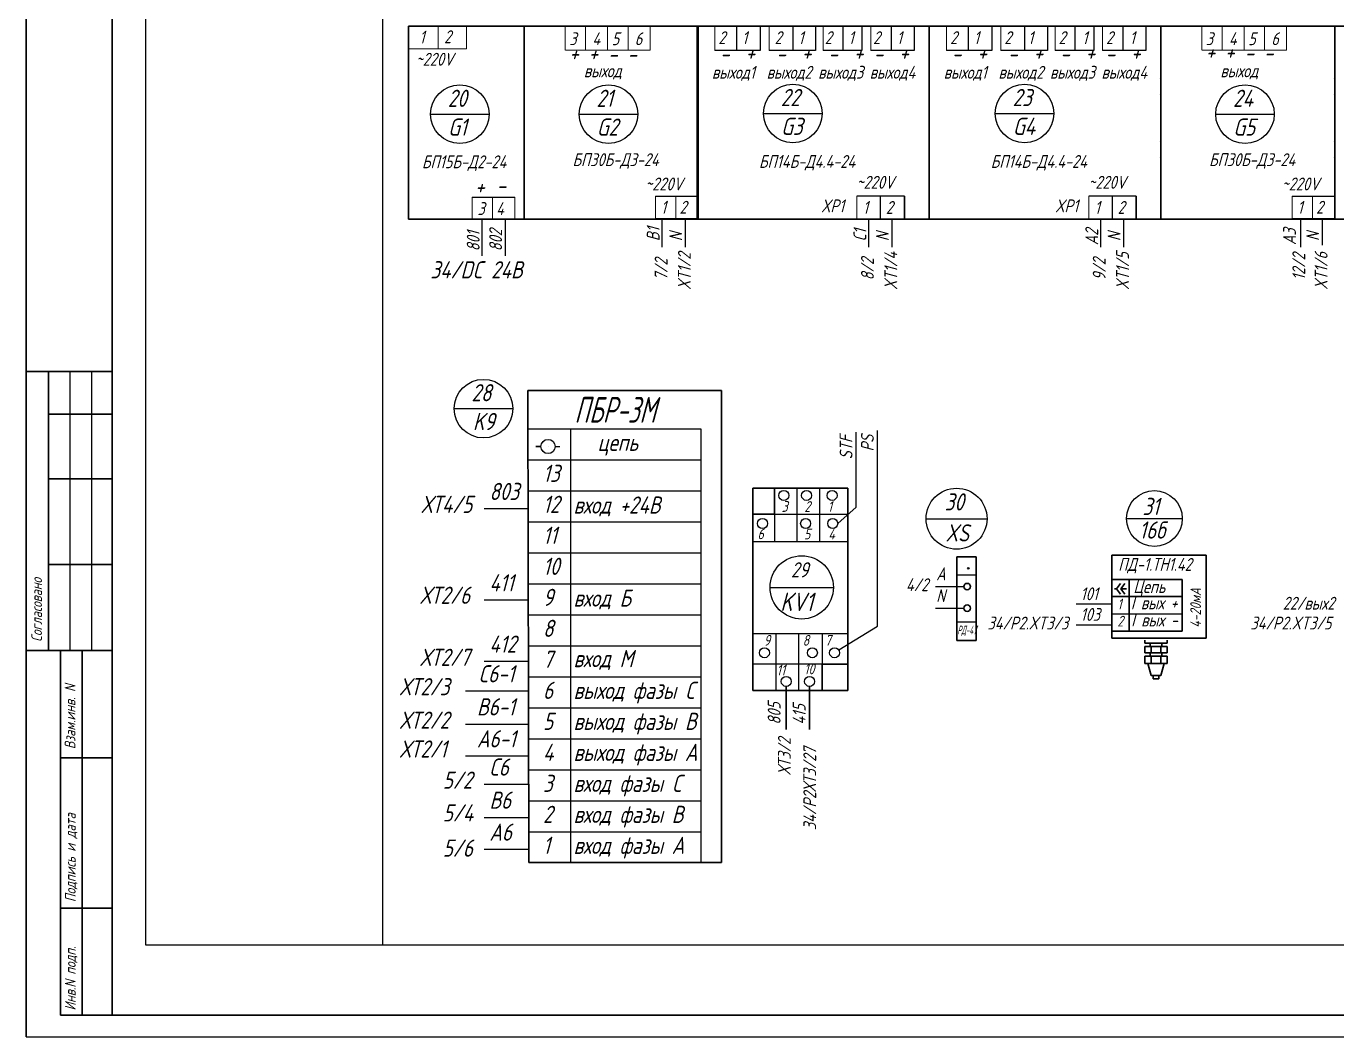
# Model space of a CAD drawing. Header units: millimetres. Extents: x 541 to 3142, y -35 to 600.
# Drawn here: x 2300.8 to 2606.2, y 6 to 241.4 of the extents above; entities that cross this region are included whole.
import ezdxf

# ---------------------------------------------------------------- set-up
doc = ezdxf.new("R2010")
doc.units = ezdxf.units.MM
doc.layers.add('MAIN', color=7, linetype='Continuous', lineweight=50)
doc.layers.add('АСУТП', color=7, linetype='Continuous')
doc.styles.add('GOST тип А', font='GOST_A.TTF', dxfattribs={"oblique": 15})
doc.styles.get("Standard").update_dxf_attribs({"font": 'GOST_A.TTF', "width": 0.8, "oblique": 15, "height": 3})

msp = doc.modelspace()

# ---------------------------------------------------------------- linework, layer by layer
at = {"color": 7}
for p, q in [((2300.8436, 599.9708), (2300.8436, 5.9708)), ((2300.8436, 5.9708), (2300.8436, 426.0355)), ((2389.8873, 241.3828), (2403.3873, 241.3828)), ((2389.8873, 241.3828), (2403.3873, 241.3828)), ((2416.8873, 228.9934), (2416.8873, 241.3828)), ((2417.433, 241.3828), (2457.1841, 241.3828)), ((2426.4202, 241.3828), (2446.1797, 241.3828)), ((2426.4202, 241.3828), (2446.1797, 241.3828)), ((2426.4202, 241.3828), (2446.1797, 241.3828)), ((2426.4202, 241.3828), (2446.1797, 241.3828)), ((2511.1841, 241.3828), (2457.1841, 241.3828)), ((2457.3873, 228.9934), (2457.3873, 241.3828)), ((2466.3239, 241.3828), (2466.3239, 235.7637)), ((2471.8494, 241.3828), (2471.8494, 235.7637)), ((2479.4238, 241.3828), (2479.4238, 235.7637)), ((2484.7597, 241.3828), (2484.7597, 235.7637)), ((2491.1186, 241.3828), (2491.1186, 235.7637)), ((2495.5449, 241.3828), (2495.5449, 235.7637)), ((2502.3693, 241.3828), (2502.3693, 235.7637)), ((2507.7052, 241.3828), (2507.7052, 235.7637)), ((2565.1841, 241.3828), (2511.1841, 241.3828)), ((2520.3239, 241.3828), (2520.3239, 235.7637)), ((2525.8494, 241.3828), (2525.8494, 235.7637)), ((2533.4238, 241.3828), (2533.4238, 235.7637)), ((2538.7597, 241.3828), (2538.7597, 235.7637)), ((2545.1186, 241.3828), (2545.1186, 235.7637)), ((2549.5449, 241.3828), (2549.5449, 235.7637)), ((2556.3693, 241.3828), (2556.3693, 235.7637)), ((2561.7052, 241.3828), (2561.7052, 235.7637)), ((2565.1841, 228.9934), (2565.1841, 241.3828)), ((2565.7298, 241.3828), (2605.4808, 241.3828)), ((2574.717, 241.3828), (2594.4764, 241.3828)), ((2574.717, 241.3828), (2594.4764, 241.3828)), ((2574.717, 241.3828), (2594.4764, 241.3828)), ((2574.717, 241.3828), (2594.4764, 241.3828)), ((2605.6841, 228.9934), (2605.6841, 241.3828)), ((2466.3239, 235.7637), (2461.2831, 235.7637)), ((2471.8494, 235.7637), (2466.3239, 235.7637)), ((2479.4238, 235.7637), (2473.8983, 235.7637)), ((2484.7597, 235.7637), (2479.4238, 235.7637)), ((2492.069, 235.7637), (2486.5434, 235.7637)), ((2495.5449, 235.7637), (2492.069, 235.7637)), ((2502.3693, 235.7637), (2497.5938, 235.7637)), ((2507.7052, 235.7637), (2502.3693, 235.7637)), ((2520.3239, 235.7637), (2515.2831, 235.7637)), ((2525.8494, 235.7637), (2520.3239, 235.7637)), ((2533.4238, 235.7637), (2527.8983, 235.7637)), ((2538.7597, 235.7637), (2533.4238, 235.7637)), ((2546.069, 235.7637), (2540.5434, 235.7637)), ((2549.5449, 235.7637), (2546.069, 235.7637)), ((2556.3693, 235.7637), (2551.5938, 235.7637)), ((2561.7052, 235.7637), (2556.3693, 235.7637)), ((2404.7296, 201.572), (2414.6777, 201.572)), ((2407.0516, 201.572), (2414.6777, 201.572)), ((2407.0516, 201.572), (2414.6777, 201.572)), ((2407.0516, 201.572), (2414.6777, 201.572)), ((2447.4653, 201.8028), (2457.4134, 201.8028)), ((2449.7873, 201.8028), (2457.4134, 201.8028)), ((2449.7873, 201.8028), (2457.4134, 201.8028)), ((2449.7873, 201.8028), (2457.4134, 201.8028)), ((2499.9054, 201.7627), (2494.3799, 201.7627)), ((2505.4309, 201.7627), (2499.9054, 201.7627)), ((2499.9054, 196.5267), (2499.9054, 201.7627)), ((2505.4309, 201.7627), (2505.4309, 196.5267)), ((2505.4309, 196.5267), (2505.4309, 201.7627)), ((2553.9054, 201.7627), (2548.3799, 201.7627)), ((2559.4309, 201.7627), (2553.9054, 201.7627)), ((2553.9054, 196.5267), (2553.9054, 201.7627)), ((2559.4309, 201.7627), (2559.4309, 196.5267)), ((2559.4309, 196.5267), (2559.4309, 201.7627)), ((2595.762, 201.8028), (2605.7102, 201.8028)), ((2598.084, 201.8028), (2605.7102, 201.8028)), ((2598.084, 201.8028), (2605.7102, 201.8028)), ((2598.084, 201.8028), (2605.7102, 201.8028)), ((2389.8873, 196.4064), (2416.8873, 196.4064)), ((2407.0946, 187.8658), (2407.0946, 196.4402)), ((2412.4913, 187.8658), (2412.4913, 196.4402)), ((2449.0285, 189.9087), (2449.0285, 196.4402)), ((2454.4251, 189.9087), (2454.4251, 196.4402)), ((2497.1919, 189.9087), (2497.1919, 196.4402)), ((2502.5885, 189.9087), (2502.5885, 196.4402)), ((2551.1919, 189.9087), (2551.1919, 196.4402)), ((2556.5885, 189.9087), (2556.5885, 196.4402)), ((2597.7941, 189.9087), (2597.7941, 196.4402)), ((2602.8417, 190.3593), (2602.8417, 196.3198)), ((2417.9129, 147.5865), (2444.0649, 147.5865)), ((2417.9129, 147.5865), (2458.0388, 147.5865)), ((2427.6644, 147.5865), (2427.6644, 46.6095)), ((2458.0388, 147.5865), (2458.0388, 46.6095)), ((2420.7716, 143.4801), (2419.5896, 143.4801)), ((2419.5896, 143.4801), (2420.7716, 143.4801)), ((2422.4187, 143.4801), (2422.4187, 143.4801)), ((2424.0658, 143.4801), (2425.1382, 143.4801)), ((2458.0388, 140.3284), (2417.9129, 140.3284)), ((2458.0388, 133.1064), (2417.9129, 133.1064)), ((2475.1726, 133.8094), (2475.1726, 121.3243)), ((2480.3526, 133.8094), (2480.3526, 121.3243)), ((2485.6576, 133.8094), (2485.6576, 121.3243)), ((2407.5152, 129.0103), (2417.9331, 129.0103)), ((2458.0388, 125.8844), (2417.9129, 125.8844)), ((2475.1726, 127.7404), (2470.1551, 127.7404)), ((2475.1726, 127.7404), (2492.2496, 127.7404)), ((2470.1551, 121.3243), (2492.2576, 121.3243)), ((2458.0388, 118.6624), (2417.9129, 118.6624)), ((2517.6698, 113.5544), (2522.1698, 113.5544)), ((2458.0388, 111.4405), (2417.9129, 111.4405)), ((2512.6791, 110.8423), (2519.4754, 110.8423)), ((2407.5152, 107.7292), (2417.9331, 107.7292)), ((2458.0388, 104.2185), (2417.9129, 104.2185)), ((2512.6791, 105.8086), (2519.3065, 105.8086)), ((2553.6838, 106.7751, -124.479), (2545.4338, 106.7751, -124.479)), ((2522.1698, 102.5544), (2517.6698, 102.5544)), ((2553.6838, 101.8939, -124.479), (2545.4338, 101.8939, -124.479)), ((2470.1551, 99.9082), (2492.2576, 99.9082)), ((2475.5445, 86.6731), (2475.5445, 99.9082)), ((2480.8495, 86.6731), (2480.8495, 99.9082)), ((2486.2795, 99.9082), (2486.2795, 86.6731)), ((2458.0388, 96.9965), (2417.9129, 96.9965)), ((2407.5152, 93.4483), (2417.9331, 93.4483)), ((2486.7795, 92.742), (2470.1551, 92.742)), ((2486.7795, 92.742), (2486.2795, 92.742)), ((2458.0388, 89.7745), (2417.9129, 89.7745)), ((2403.1542, 86.5381), (2417.9331, 86.5381)), ((2458.0388, 82.5525), (2417.9129, 82.5525)), ((2403.1542, 78.8291), (2417.9331, 78.8291)), ((2458.0388, 75.3305), (2417.9129, 75.3305)), ((2403.1542, 71.3905), (2417.9331, 71.3905)), ((2458.0388, 68.1086), (2417.9129, 68.1086)), ((2407.5152, 64.8027), (2417.9331, 64.8027)), ((2458.0388, 60.8866), (2417.9129, 60.8866)), ((2407.5152, 57.0936), (2417.9331, 57.0936)), ((2458.0388, 53.6646), (2417.9129, 53.6646)), ((2407.5152, 49.655), (2417.9331, 49.655)), ((2300.8436, 5.9708), (3141.8436, 5.9708))]:
    msp.add_line(p, q, dxfattribs=at)
at = {"color": 7, "lineweight": 30}
for p, q in [((2320.8436, 10.9708), (2320.8436, 594.9708)), ((2389.8873, 241.3828), (2416.8873, 241.3828)), ((2389.8873, 196.4064), (2389.8873, 241.3828)), ((2416.8873, 196.4064), (2416.8873, 241.3828)), ((2416.8873, 241.3828), (2457.3873, 241.3828)), ((2416.8873, 196.4064), (2416.8873, 241.3828)), ((2416.8873, 241.3828), (2416.8873, 196.4064)), ((2416.8873, 241.3828), (2416.8873, 196.4064)), ((2457.1841, 196.4064), (2457.1841, 241.3828)), ((2457.1841, 196.4064), (2457.1841, 241.3828)), ((2457.1841, 241.3828), (2511.1841, 241.3828)), ((2457.1841, 241.3828), (2457.1841, 196.4064)), ((2457.3873, 196.4064), (2457.3873, 241.3828)), ((2457.3873, 196.4064), (2457.3873, 241.3828)), ((2457.3873, 196.4064), (2457.3873, 241.3828)), ((2457.3873, 196.4064), (2457.3873, 241.3828)), ((2457.3873, 241.3828), (2457.3873, 196.4064)), ((2511.1841, 196.4064), (2511.1841, 241.3828)), ((2511.1841, 196.4064), (2511.1841, 241.3828)), ((2511.1841, 241.3828), (2565.1841, 241.3828)), ((2511.1841, 241.3828), (2511.1841, 196.4064)), ((2565.1841, 196.4064), (2565.1841, 241.3828)), ((2565.1841, 241.3828), (2605.6841, 241.3828)), ((2565.1841, 196.4064), (2565.1841, 241.3828)), ((2565.1841, 241.3828), (2565.1841, 196.4064)), ((2605.6841, 196.4064), (2605.6841, 241.3828)), ((2605.6841, 241.3828), (2646.1841, 241.3828)), ((2605.6841, 196.4064), (2605.6841, 241.3828)), ((2605.6841, 196.4064), (2605.6841, 241.3828)), ((2605.6841, 196.4064), (2605.6841, 241.3828)), ((2605.6841, 241.3828), (2605.6841, 196.4064)), ((2416.6763, 229.2548), (2416.6763, 229.2548)), ((2457.1763, 229.2548), (2457.1763, 229.2548)), ((2564.973, 229.2548), (2564.973, 229.2548)), ((2605.473, 229.2548), (2605.473, 229.2548)), ((2416.6763, 225.5048), (2416.6763, 225.5048)), ((2457.1763, 225.5048), (2457.1763, 225.5048)), ((2564.973, 225.5048), (2564.973, 225.5048)), ((2605.473, 225.5048), (2605.473, 225.5048)), ((2416.6763, 214.6207), (2416.6763, 214.6207)), ((2457.1763, 214.6207), (2457.1763, 214.6207)), ((2564.973, 214.6207), (2564.973, 214.6207)), ((2605.473, 214.6207), (2605.473, 214.6207)), ((2416.6763, 210.8707), (2416.6763, 210.8707)), ((2457.1763, 210.8707), (2457.1763, 210.8707)), ((2564.973, 210.8707), (2564.973, 210.8707)), ((2605.473, 210.8707), (2605.473, 210.8707)), ((2416.8873, 196.4064), (2389.8873, 196.4064)), ((2457.3873, 196.4064), (2416.8873, 196.4064)), ((2511.1841, 196.4064), (2457.1841, 196.4064)), ((2565.1841, 196.4064), (2511.1841, 196.4064)), ((2605.6841, 196.4064), (2565.1841, 196.4064)), ((2646.1841, 196.4064), (2605.6841, 196.4064)), ((2417.7395, 156.549), (2417.9129, 46.6095)), ((2417.7395, 156.549), (2462.8663, 156.549)), ((2462.8663, 46.6095), (2462.8663, 156.549)), ((2470.1551, 133.8094), (2474.8351, 133.8094)), ((2470.1551, 86.6731), (2470.1551, 133.8094)), ((2474.8351, 133.8094), (2474.8351, 133.8094)), ((2492.2576, 133.8094), (2474.8351, 133.8094)), ((2475.1726, 133.8094), (2475.1726, 127.7404)), ((2492.2576, 133.8094), (2492.2576, 86.6731)), ((2475.1726, 127.7404), (2470.1551, 127.7404)), ((2517.6698, 98.3044), (2517.6698, 117.8044)), ((2517.6698, 117.8044), (2522.1698, 117.8044)), ((2522.1698, 117.8044), (2522.1698, 98.3044)), ((2522.1698, 98.3044), (2522.1698, 117.8044)), ((2554.3554, 110.3087, -124.479), (2554.881, 110.3087, -124.479)), ((2555.881, 110.3087, -124.479), (2557.2067, 110.3087, -124.479)), ((2522.1698, 98.3044), (2517.6698, 98.3044)), ((2561.4338, 98.3939, -124.479), (2561.4338, 97.6439, -124.479)), ((2566.6838, 97.6439, -124.479), (2566.6838, 98.3939, -124.479)), ((2561.4338, 97.6439, -124.479), (2566.6838, 97.6439, -124.479)), ((2562.1838, 96.8939, -124.479), (2561.4338, 96.8939, -124.479)), ((2561.4338, 96.8939, -124.479), (2561.4338, 95.3939, -124.479)), ((2561.4338, 95.3939, -124.479), (2566.6838, 95.3939, -124.479)), ((2566.6838, 96.8939, -124.479), (2562.1838, 96.8939, -124.479)), ((2562.6838, 97.6439, -124.479), (2562.6838, 96.8939, -124.479)), ((2562.6838, 96.8939, -124.479), (2565.4338, 96.8939, -124.479)), ((2562.6838, 95.3939, -124.479), (2562.6838, 94.6439, -124.479)), ((2562.9338, 96.8939, -124.479), (2562.9338, 95.3939, -124.479)), ((2565.1838, 96.8939, -124.479), (2565.1838, 95.3939, -124.479)), ((2565.4338, 96.8939, -124.479), (2565.4338, 97.6439, -124.479)), ((2565.4338, 94.6439, -124.479), (2565.4338, 95.3939, -124.479)), ((2566.6838, 95.3939, -124.479), (2566.6838, 96.8939, -124.479)), ((2492.2576, 92.742), (2486.2795, 92.742)), ((2486.2795, 92.742), (2486.2795, 86.6731)), ((2562.1838, 94.6439, -124.479), (2561.4338, 94.6439, -124.479)), ((2561.4338, 94.6439, -124.479), (2561.4338, 92.8939, -124.479)), ((2561.4338, 92.8939, -124.479), (2566.6838, 92.8939, -124.479)), ((2566.6838, 94.6439, -124.479), (2562.1838, 94.6439, -124.479)), ((2562.9338, 90.1439, -124.479), (2562.1838, 92.8939, -124.479)), ((2562.6838, 94.6439, -124.479), (2565.4338, 94.6439, -124.479)), ((2562.6838, 94.6439, -124.479), (2565.4338, 94.6439, -124.479)), ((2562.9338, 94.6439, -124.479), (2562.9338, 92.8939, -124.479)), ((2565.1838, 94.6439, -124.479), (2565.1838, 92.8939, -124.479)), ((2565.1838, 90.1439, -124.479), (2565.9338, 92.8939, -124.479)), ((2566.6838, 92.8939, -124.479), (2566.6838, 94.6439, -124.479)), ((2562.9338, 90.1439, -124.479), (2565.1838, 90.1439, -124.479)), ((2563.4338, 90.1439, -124.479), (2563.4338, 89.3939, -124.479)), ((2563.4338, 89.3939, -124.479), (2564.6838, 89.3939, -124.479)), ((2564.6838, 89.3939, -124.479), (2564.6838, 90.1439, -124.479)), ((2470.1551, 86.6731), (2486.7657, 86.6731)), ((2477.9195, 87.5931), (2477.9195, 77.5654)), ((2483.3495, 87.5931), (2483.3495, 77.5654)), ((2492.2576, 86.6731), (2486.7657, 86.6731)), ((2486.7657, 86.6731), (2486.7657, 86.6731)), ((2417.9129, 46.6095), (2462.8663, 46.6095)), ((3136.8436, 10.9708), (2320.8436, 10.9708))]:
    msp.add_line(p, q, dxfattribs=at)
at = {"color": 7, "linetype": 'Continuous', "lineweight": 0}
for p, q in [((2396.7953, 241.3828), (2396.7953, 236.0995)), ((2403.3873, 241.3828), (2403.3873, 236.0995)), ((2426.4202, 241.3828), (2426.4202, 235.8208)), ((2431.1782, 241.3828), (2431.1782, 235.8208)), ((2436.2999, 241.3828), (2436.2999, 235.8208)), ((2441.0579, 241.3828), (2441.0579, 235.8208)), ((2446.1797, 241.3828), (2446.1797, 235.8208)), ((2457.1841, 241.3828), (2507.4341, 241.3828)), ((2461.2831, 241.3828), (2461.2831, 235.7637)), ((2461.2831, 235.7637), (2461.2831, 241.3828)), ((2466.3239, 235.7637), (2466.3239, 241.3828)), ((2466.3239, 241.3828), (2471.8494, 241.3828)), ((2473.8983, 235.7637), (2473.8983, 241.3828)), ((2473.8983, 241.3828), (2479.4238, 241.3828)), ((2479.4238, 235.7637), (2479.4238, 241.3828)), ((2479.4238, 241.3828), (2484.7597, 241.3828)), ((2486.5434, 235.7637), (2486.5434, 241.3828)), ((2486.5434, 241.3828), (2492.069, 241.3828)), ((2492.069, 241.3828), (2495.5449, 241.3828)), ((2496.8438, 241.3828), (2502.3693, 241.3828)), ((2497.5938, 235.7637), (2497.5938, 241.3828)), ((2502.3693, 235.7637), (2502.3693, 241.3828)), ((2502.3693, 241.3828), (2507.7052, 241.3828)), ((2511.1841, 241.3828), (2561.4341, 241.3828)), ((2515.2831, 241.3828), (2515.2831, 235.7637)), ((2515.2831, 235.7637), (2515.2831, 241.3828)), ((2520.3239, 235.7637), (2520.3239, 241.3828)), ((2520.3239, 241.3828), (2525.8494, 241.3828)), ((2527.8983, 235.7637), (2527.8983, 241.3828)), ((2527.8983, 241.3828), (2533.4238, 241.3828)), ((2533.4238, 235.7637), (2533.4238, 241.3828)), ((2533.4238, 241.3828), (2538.7597, 241.3828)), ((2540.5434, 235.7637), (2540.5434, 241.3828)), ((2540.5434, 241.3828), (2546.069, 241.3828)), ((2546.069, 241.3828), (2549.5449, 241.3828)), ((2550.8438, 241.3828), (2556.3693, 241.3828)), ((2551.5938, 235.7637), (2551.5938, 241.3828)), ((2556.3693, 235.7637), (2556.3693, 241.3828)), ((2556.3693, 241.3828), (2561.7052, 241.3828)), ((2574.717, 241.3828), (2574.717, 235.8208)), ((2579.475, 241.3828), (2579.475, 235.8208)), ((2584.5967, 241.3828), (2584.5967, 235.8208)), ((2589.3547, 241.3828), (2589.3547, 235.8208)), ((2594.4764, 241.3828), (2594.4764, 235.8208)), ((2403.3873, 236.0995), (2389.8873, 236.0995)), ((2436.2999, 235.8208), (2426.4802, 235.8208)), ((2446.1797, 235.8208), (2436.3599, 235.8208)), ((2584.5967, 235.8208), (2574.777, 235.8208)), ((2594.4764, 235.8208), (2584.6567, 235.8208)), ((2404.7296, 201.572), (2404.7296, 196.4465)), ((2409.4752, 201.572), (2409.4752, 196.4465)), ((2414.6777, 201.572), (2414.6777, 196.4465)), ((2447.4653, 201.8028), (2447.4653, 196.5669)), ((2452.2109, 201.8028), (2452.2109, 196.5669)), ((2457.2102, 201.9362), (2457.2102, 198.2888)), ((2457.4134, 201.8028), (2457.4134, 196.5669)), ((2494.3799, 201.7627), (2494.3799, 196.5267)), ((2499.9054, 201.7627), (2499.9054, 196.5267)), ((2548.3799, 201.7627), (2548.3799, 196.5267)), ((2553.9054, 201.7627), (2553.9054, 196.5267)), ((2595.762, 201.8028), (2595.762, 196.5669)), ((2600.5076, 201.8028), (2600.5076, 196.5669)), ((2605.7102, 201.8028), (2605.7102, 196.5669)), ((2414.6777, 196.4465), (2404.7296, 196.4465)), ((2457.4134, 196.5669), (2447.4653, 196.5669)), ((2494.3799, 196.5267), (2499.9054, 196.5267)), ((2499.9054, 196.5267), (2505.4309, 196.5267)), ((2548.3799, 196.5267), (2553.9054, 196.5267)), ((2553.9054, 196.5267), (2559.4309, 196.5267)), ((2605.7102, 196.5669), (2595.762, 196.5669))]:
    msp.add_line(p, q, dxfattribs=at)
at = {"color": 7, "linetype": 'Continuous'}
for p, q in [((2395.0269, 220.894, -124.479), (2408.6769, 220.894, -124.479)), ((2429.672, 220.894, -124.479), (2443.322, 220.894, -124.479)), ((2472.6187, 221.0761, -124.479), (2486.2687, 221.0761, -124.479)), ((2526.6187, 221.0761, -124.479), (2540.2687, 221.0761, -124.479)), ((2577.9688, 220.894, -124.479), (2591.6188, 220.894, -124.479)), ((2400.5387, 152.3051, -124.479), (2414.1887, 152.3051, -124.479)), ((2510.4903, 126.6649), (2524.6863, 126.6649)), ((2557.1801, 126.6957, -124.479), (2570.1801, 126.6957, -124.479)), ((2474.1403, 110.6631), (2488.9042, 110.6631))]:
    msp.add_line(p, q, dxfattribs=at)
at = {"color": 7, "lineweight": -3}
for p, q in [((2494.1884, 129.3714), (2494.1884, 146.8257)), ((2499.1911, 101.6657), (2499.1911, 147.1887)), ((2489.9077, 125.5532), (2494.1884, 129.3714)), ((2490.1414, 96.0956), (2499.1911, 101.6657))]:
    msp.add_line(p, q, dxfattribs=at)
at = {"color": 7, "linetype": 'Continuous', "lineweight": 30}
for p, q in [((2553.7917, 98.8542, -124.479), (2553.7917, 118.1439, -124.479)), ((2553.7917, 118.1439, -124.479), (2575.7285, 118.1439, -124.479)), ((2575.7285, 118.1439, -124.479), (2575.7285, 98.8542, -124.479)), ((2575.7285, 98.8542, -124.479), (2553.7917, 98.8542, -124.479))]:
    msp.add_line(p, q, dxfattribs=at)
at = {"color": 7, "lineweight": 30, "ltscale": 0.5}
for p, q in [((2553.7917, 112.5009, -124.479), (2570.1345, 112.5009, -124.479)), ((2555.781, 111.5489, -124.479), (2554.881, 110.3087, -124.479)), ((2555.781, 109.0685, -124.479), (2554.881, 110.3087, -124.479)), ((2556.781, 111.5489, -124.479), (2555.881, 110.3087, -124.479)), ((2556.781, 109.0685, -124.479), (2555.881, 110.3087, -124.479)), ((2557.7917, 112.5009, -124.479), (2557.7917, 100.5009, -124.479)), ((2570.1345, 112.5009, -124.479), (2570.1345, 100.5009, -124.479)), ((2553.7917, 108.5009, -124.479), (2570.1345, 108.5009, -124.479)), ((2553.7917, 100.5009, -124.479), (2570.1345, 100.5009, -124.479))]:
    msp.add_line(p, q, dxfattribs=at)
at = {"color": 7, "ltscale": 0.5}
msp.add_line((2553.7917, 104.5009, -124.479), (2570.1345, 104.5009, -124.479), dxfattribs=at)
at = {"color": 7, "linetype": 'Continuous'}
for centre, radius in [((2401.8519, 220.894, -124.479), 6.825), ((2436.497, 220.894, -124.479), 6.825), ((2479.4437, 221.0761, -124.479), 6.825), ((2533.4437, 221.0761, -124.479), 6.825), ((2584.7938, 220.894, -124.479), 6.825), ((2407.3637, 152.3051, -124.479), 6.825), ((2517.5883, 126.6649), 7.098), ((2563.6801, 126.6957, -124.479), 6.5), ((2481.5222, 110.6631), 7.3819)]:
    msp.add_circle(centre, radius, dxfattribs=at)
at = {"color": 7}
for centre, radius in [((2422.4187, 143.4801), 1.6471), ((2477.3526, 132.0944), 1.17), ((2482.6576, 132.0944), 1.17), ((2488.5876, 132.0944), 1.17), ((2472.3777, 125.5532), 1.17), ((2482.4327, 125.5532), 1.17), ((2488.7377, 125.5532), 1.17), ((2520.3204, 115.1035), 0.1796), ((2472.8197, 95.4293), 1.17), ((2483.9997, 95.4293), 1.17), ((2489.1797, 95.4293), 1.17), ((2477.9195, 88.7631), 1.17), ((2483.3495, 88.7631), 1.17)]:
    msp.add_circle(centre, radius, dxfattribs=at)
at = {"color": 7, "linetype": 'Continuous', "lineweight": 30}
for centre in [(2520.0495, 110.8423), (2520.0495, 105.8086)]:
    msp.add_circle(centre, 0.7589, dxfattribs=at)
at = {"layer": 'MAIN', "color": 7, "linetype": 'Continuous', "lineweight": 30}
for p, q in [((2300.8436, 160.9828), (2320.8436, 160.9828)), ((2306.0422, 160.9828), (2306.0422, 95.9828)), ((2306.0422, 150.9828), (2320.8436, 150.9828)), ((2306.0422, 135.9828), (2320.8436, 135.9828)), ((2306.0422, 115.9828), (2320.8436, 115.9828)), ((2300.8436, 95.9828), (2320.8436, 95.9828)), ((2308.8436, 95.9708), (2308.8436, 70.9708)), ((2313.8436, 95.9708), (2313.8436, 10.9708)), ((2308.8436, 10.9708), (2308.8436, 70.9708)), ((2308.8436, 70.9708), (2320.8436, 70.9708)), ((2308.8436, 35.9708), (2320.8436, 35.9708)), ((2308.8436, 10.9708), (2320.8436, 10.9708))]:
    msp.add_line(p, q, dxfattribs=at)
at = {"layer": 'MAIN', "color": 7, "linetype": 'Continuous', "lineweight": -3}
for p, q in [((2311.0422, 160.9828), (2311.0422, 95.9828)), ((2316.0422, 160.9828), (2316.0422, 95.9828))]:
    msp.add_line(p, q, dxfattribs=at)
at = {"layer": 'АСУТП', "color": 7}
for p, q in [((2328.6863, 27.3452, -248.958), (2328.6863, 573.7022, -248.958)), ((2383.9324, 27.3452, -248.958), (2383.9324, 573.7022, -248.958)), ((2931.8733, 27.3452, -248.958), (2328.6863, 27.3452, -248.958))]:
    msp.add_line(p, q, dxfattribs=at)

# ---------------------------------------------------------------- texts
at = {"color": 7, "linetype": 'Continuous', "lineweight": 0, "oblique": 15}
for s, p in [('1', (2392.4367, 237.3467)), ('2', (2398.2073, 237.4388)), ('~220V', (2391.58, 232.1946)), ('БП15Б-Д2-24', (2393.0393, 208.308))]:
    msp.add_text(s, height=3, dxfattribs=at).set_placement(p)
at = {"color": 7, "linetype": 'Continuous', "lineweight": 0, "style": 'GOST тип А', "oblique": 15}
for s, height, p in [('3', 3, (2427.3665, 236.9758)), ('4', 3, (2432.7406, 236.9758)), ('5', 3, (2437.2462, 236.9758)), ('6', 3, (2442.6203, 236.9758)), ('2', 3, (2462.0994, 237.2272)), ('1', 3, (2467.6249, 237.2272)), ('2', 3, (2475.1993, 237.2272)), ('1', 3, (2480.7248, 237.2272)), ('2', 3, (2486.8941, 237.2272)), ('1', 3, (2492.4196, 237.2272)), ('2', 3, (2498.1448, 237.2272)), ('1', 3, (2503.6703, 237.2272)), ('2', 3, (2516.0994, 237.2272)), ('1', 3, (2521.6249, 237.2272)), ('2', 3, (2528.7145, 237.2272)), ('1', 3, (2534.2401, 237.2272)), ('2', 3, (2541.3597, 237.2272)), ('1', 3, (2546.8852, 237.2272)), ('2', 3, (2552.41, 237.2272)), ('1', 3, (2557.9356, 237.2272)), ('3', 3, (2575.6633, 236.9758)), ('4', 3, (2581.0373, 236.9758)), ('5', 3, (2585.543, 236.9758)), ('6', 3, (2590.917, 236.9758)), ('+', 4, (2427.313, 233.1146)), ('+', 4, (2431.813, 233.1146)), ('+', 4, (2468.4011, 233.2301)), ('+', 4, (2481.501, 233.2301)), ('+', 4, (2493.6319, 233.2301)), ('+', 4, (2504.2035, 233.2301)), ('+', 4, (2522.4011, 233.2301)), ('+', 4, (2535.501, 233.2301)), ('+', 4, (2547.6319, 233.2301)), ('+', 4, (2558.2035, 233.2301)), ('+', 4, (2575.6098, 233.4427)), ('+', 4, (2580.1098, 233.4427)), ('-', 4, (2436.3586, 232.8982)), ('-', 4, (2440.8586, 232.8982)), ('выход1', 3, (2460.5994, 229.1619)), ('-', 4, (2462.4467, 233.0137)), ('выход2', 3, (2473.3494, 229.1619)), ('-', 4, (2475.5466, 233.0137)), ('выход3', 3, (2485.3494, 229.1619)), ('-', 4, (2487.6775, 233.0137)), ('выход4', 3, (2497.3494, 229.1619)), ('-', 4, (2498.249, 233.0137)), ('выход1', 3, (2514.5994, 229.1619)), ('-', 4, (2516.4467, 233.0137)), ('выход2', 3, (2527.3494, 229.1619)), ('-', 4, (2529.5466, 233.0137)), ('выход3', 3, (2539.3494, 229.1619)), ('-', 4, (2541.6775, 233.0137)), ('выход4', 3, (2551.3494, 229.1619)), ('-', 4, (2552.249, 233.0137)), ('-', 4, (2584.6553, 233.2263)), ('-', 4, (2589.1553, 233.2263)), ('выход', 3, (2430.7613, 229.4935)), ('выход', 3, (2579.058, 229.4935)), ('БП30Б-Д3-24', 3, (2428.1174, 208.7992)), ('БП14Б-Д4.4-24', 3, (2471.553, 208.3879)), ('БП14Б-Д4.4-24', 3, (2525.553, 208.3879)), ('БП30Б-Д3-24', 3, (2576.4141, 208.7992)), ('~220V', 3, (2445.0352, 203.1429)), ('~220V', 3, (2494.278, 203.5355)), ('~220V', 3, (2548.278, 203.5355)), ('~220V', 3, (2593.332, 203.1429)), ('3', 3, (2405.976, 197.4061)), ('4', 3, (2410.3191, 197.4061)), ('1', 3, (2448.7117, 197.7206)), ('2', 3, (2453.0548, 197.7206)), ('XP1', 3, (2486.0267, 198.0387)), ('1', 3, (2495.7681, 197.6804)), ('2', 3, (2501.1204, 197.6804)), ('XP1', 3, (2540.557, 198.0387)), ('1', 3, (2549.7681, 197.6804)), ('2', 3, (2555.1204, 197.6804)), ('1', 3, (2597.0085, 197.7206)), ('2', 3, (2601.3515, 197.7206))]:
    msp.add_text(s, height=height, dxfattribs=at).set_placement(p)
at = {"color": 7, "linetype": 'Continuous', "oblique": 15}
for s, height, p in [('20', 4, (2399.0589, 222.6025, -124.479)), ('21', 4, (2433.704, 222.6025, -124.479)), ('22', 4, (2476.6508, 222.7845, -124.479)), ('23', 4, (2530.6508, 222.7845, -124.479)), ('24', 4, (2582.0008, 222.6025, -124.479)), ('G1', 4, (2399.1234, 215.8912, -124.479)), ('G2', 4, (2433.7686, 215.8912, -124.479)), ('G3', 4, (2476.7153, 216.0733, -124.479)), ('G4', 4, (2530.7153, 216.0733, -124.479)), ('G5', 4, (2582.0654, 215.8912, -124.479)), ('34/DC 24В', 4, (2395.0048, 182.6516)), ('28', 4, (2404.5707, 154.0136, -124.479)), ('K9', 4, (2404.9219, 147.3023, -124.479)), ('цепь', 4, (2433.9683, 142.4556)), ('13', 4, (2421.241, 135.2336)), ('803', 4, (2408.7599, 131.0112, -124.479)), ('ХТ4/5', 4, (2392.8952, 127.9988, -124.479)), ('12', 4, (2421.241, 128.0116)), ('вход +24В', 4, (2428.3533, 127.8455)), ('30', 4, (2514.8104, 128.5829)), ('31', 4, (2560.9118, 127.5229, -124.479)), ('3', 2.5, (2476.8371, 128.2551)), ('2', 2.5, (2482.1421, 128.2551)), ('1', 2.5, (2487.5721, 128.2551)), ('XS', 4, (2515.0249, 121.3529)), ('16б', 4, (2560.1271, 122.0229, -124.479)), ('11', 4, (2421.241, 120.7897)), ('6', 2.5, (2471.2114, 121.8828)), ('5', 2.5, (2482.0423, 121.839)), ('4', 2.5, (2487.7223, 121.839)), ('10', 4, (2421.241, 113.5677)), ('29', 3.549, (2479.0129, 112.9729)), ('ПД-1.ТН1.42', 3, (2555.2525, 114.5154, -124.479)), ('411', 4, (2408.7599, 109.7302, -124.479)), ('А', 3, (2512.8502, 112.3201)), ('ХТ2/6', 4, (2392.611, 106.8284, -124.479)), ('9', 4, (2421.241, 106.3457)), ('вход Б', 4, (2428.3533, 106.1795)), ('4/2', 3, (2505.7885, 109.7793, -124.479)), ('N', 3, (2512.8502, 107.2352)), ('Цепь', 3, (2558.7857, 109.3445, -124.479)), ('KV1', 4.2588, (2476.5369, 105.1651)), ('1', 2.5, (2555.0531, 105.5511, -124.479)), ('I вых +', 3, (2558.2172, 105.5511, -124.479)), ('22/вых2', 3, (2593.5971, 105.4747, -124.479)), ('34/P2.XT3/3', 3, (2524.7899, 100.8549, -124.479)), ('2', 2.5, (2555.0531, 101.5511, -124.479)), ('I вых -', 3, (2558.2879, 101.5511, -124.479)), ('34/P2.XT3/5', 3, (2586.0443, 100.8549, -124.479)), ('8', 4, (2421.241, 99.1237)), ('412', 4, (2408.7599, 95.4492, -124.479)), ('9', 2.5, (2472.6792, 97.0813)), ('8', 2.5, (2481.7342, 97.0824)), ('7', 2.5, (2486.9142, 97.0824)), ('ХТ2/7', 4, (2392.611, 92.3643, -124.479)), ('7', 4, (2421.241, 91.9017)), ('вход М', 4, (2428.3533, 92.071)), ('С6-1', 4, (2406.2678, 88.5391, -124.479)), ('11', 2.5, (2475.6541, 90.1662)), ('10', 2.5, (2482.0841, 90.4151)), ('ХТ2/3', 4, (2387.8737, 85.5267, -124.479)), ('6', 4, (2421.241, 84.6797)), ('выход фазы C', 4, (2428.3533, 84.6797)), ('В6-1', 4, (2405.8525, 80.83, -124.479)), ('ХТ2/2', 4, (2387.8737, 77.7312, -124.479)), ('5', 4, (2421.241, 77.4578)), ('выход фазы В', 4, (2428.3533, 77.4578)), ('А6-1', 4, (2405.8525, 73.3914, -124.479)), ('ХТ2/1', 4, (2387.8737, 71.0109, -124.479)), ('4', 4, (2421.241, 70.2358)), ('выход фазы А', 4, (2428.3533, 70.2358)), ('С6', 4, (2408.7599, 66.8036, -124.479)), ('5/2', 4, (2397.884, 63.753, -124.479)), ('3', 4, (2421.241, 63.0138)), ('вход фазы C', 4, (2428.3533, 63.0138)), ('В6', 4, (2408.7599, 59.0945, -124.479)), ('5/4', 4, (2397.884, 56.1265, -124.479)), ('2', 4, (2421.241, 55.7918)), ('вход фазы В', 4, (2428.3533, 55.7918)), ('А6', 4, (2408.7599, 51.6559, -124.479)), ('5/6', 4, (2397.884, 47.928, -124.479)), ('1', 4, (2421.241, 48.5698)), ('вход фазы А', 4, (2428.3533, 48.5698))]:
    msp.add_text(s, height=height, dxfattribs=at).set_placement(p)
at = {"color": 7, "linetype": 'Continuous', "lineweight": 0, "oblique": 15}
for s, p in [('+', (2408.4389, 205.2595)), ('-', (2413.418, 205.476))]:
    msp.add_text(s, height=4, rotation=180, dxfattribs=at).set_placement(p)
at = {"color": 7, "oblique": 15}
for s, p in [('801', (2406.4875, 188.9544, -124.479)), ('802', (2411.7118, 188.9544, -124.479)), ('B1', (2448.4214, 191.3116, -124.479)), ('N', (2453.6457, 191.3116, -124.479)), ('С1', (2496.5848, 191.3116, -124.479)), ('N', (2501.8091, 191.3116, -124.479)), ('А2', (2550.5848, 190.3754, -124.479)), ('N', (2555.8091, 191.3116, -124.479)), ('А3', (2596.6589, 190.4156, -124.479)), ('N', (2602.0622, 191.3518, -124.479)), ('XT1/5', (2557.776, 179.9526, -124.479)), ('7/2', (2450.254, 182.192, -124.479)), ('XT1/2', (2455.6845, 179.9526, -124.479)), ('8/2', (2498.3275, 182.192, -124.479)), ('XT1/4', (2503.776, 179.9526, -124.479)), ('9/2', (2552.3275, 182.192, -124.479)), ('12/2', (2598.8274, 182.2322, -124.479)), ('XT1/6', (2604.0291, 179.9928, -124.479)), ('STF', (2493.3541, 140.4743, -124.479)), ('PS', (2498.3275, 142.3255, -124.479)), ('805', (2476.5997, 78.6765, -124.479)), ('415', (2482.4321, 78.6765, -124.479)), (' ХТ3/2', (2478.978, 65.4059, -248.958)), ('34/Р2ХТ3/27', (2484.8882, 54.1079, -248.958))]:
    msp.add_text(s, height=3, rotation=90, dxfattribs=at).set_placement(p)
at = {"color": 7, "oblique": 15, "width": 0.8}
msp.add_text('ПБР-3М', height=6, dxfattribs=at).set_placement((2428.557, 149.0191))
at = {"color": 7, "linetype": 'Continuous', "style": 'GOST тип А', "oblique": 15}
for s, p in [('101', (2546.4551, 107.6659, -124.479)), ('103', (2546.4551, 102.8647, -124.479))]:
    msp.add_text(s, height=3, dxfattribs=at).set_placement(p)
at = {"color": 7, "linetype": 'Continuous', "oblique": 15}
msp.add_text('4-20мА', height=2.5, rotation=90, dxfattribs=at).set_placement((2574.544, 101.2461, -124.479))
at = {"color": 7, "lineweight": 0, "oblique": 15, "width": 0.6}
msp.add_text('РД-47', height=2, dxfattribs=at).set_placement((2517.7416, 99.7261))
at = {"layer": 'MAIN', "color": 7, "linetype": 'Continuous', "lineweight": -3, "style": 'GOST тип А', "oblique": 15}
for s, p in [('Согласовано', (2304.5187, 97.9828)), ('Взам.инв. N', (2312.3201, 72.9708)), ('Подпись и дата', (2312.3672, 37.3458)), ('Инв.N подп.', (2312.3672, 12.0958))]:
    msp.add_text(s, height=2.5, rotation=90, dxfattribs=at).set_placement(p)

doc.saveas('drawing.dxf')
